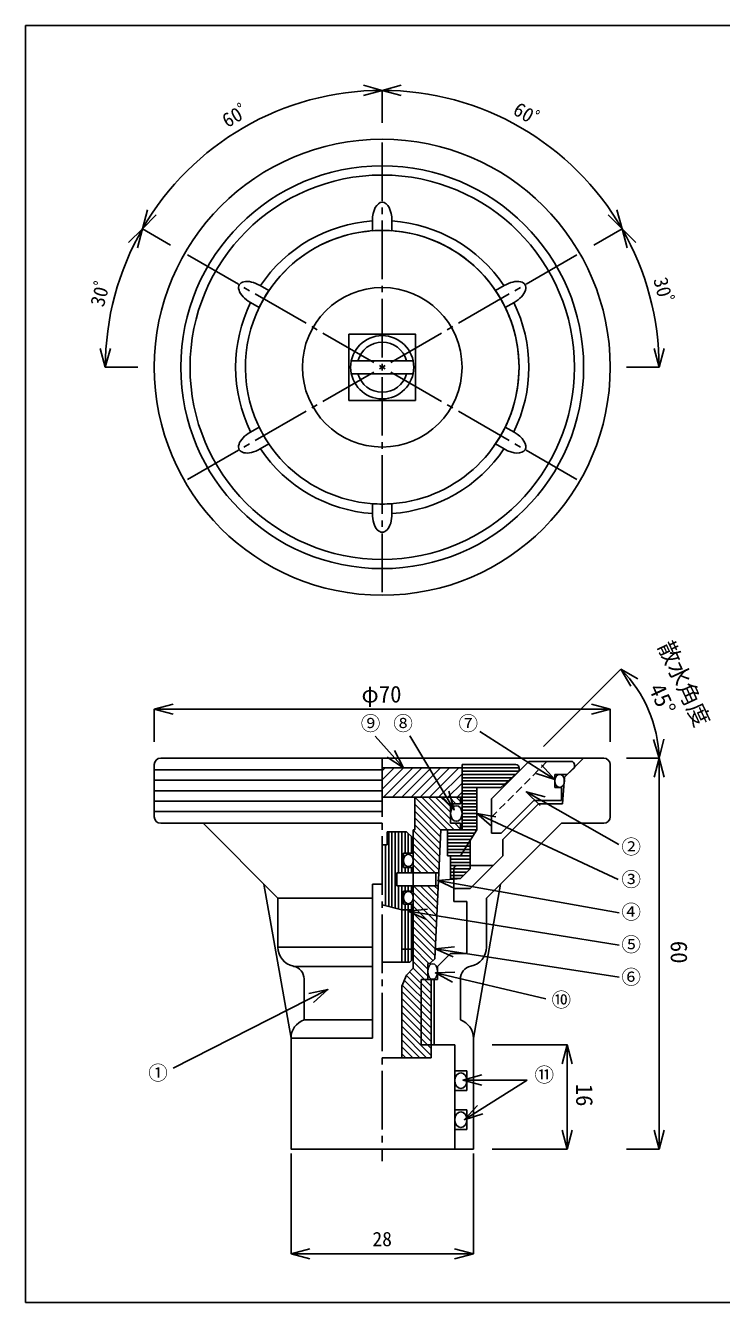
# Model space of a CAD drawing. Units: millimetres on the paper. Extents: x -588 to 140, y -97 to 211.
# Drawn here: x -139.9 to -33.1, y -96.9 to 99.1 of the extents above; entities that cross this region are included whole.
import ezdxf
from ezdxf.enums import TextEntityAlignment as Align

# ---------------------------------------------------------------- set-up
doc = ezdxf.new("R2010")
doc.units = ezdxf.units.MM
doc.linetypes.add('CHAIN2', pattern=[12, 9, -1, 1, -1])
doc.linetypes.add('DASHED1', pattern=[1.8, 1.2, -0.6])
doc.layers.add('0-0_図面枠', color=7, linetype='Continuous')
doc.layers.add('0-1_ノズル', color=4, linetype='Continuous')
doc.styles.add('ＭＳ ゴシック', font='')
doc.styles.get('ＭＳ ゴシック').set_extended_font_data('MS Gothic')

msp = doc.modelspace()

# ---------------------------------------------------------------- linework, layer by layer
at = {"layer": '0-0_図面枠', "color": 5}
msp.add_line((-139.949, 99.1), (140.051, 99.1), dxfattribs=at)
msp.add_lwpolyline([(-139.949, 99.1), (-139.949, -96.9), (140.051, -96.9), (140.051, 99.1)], dxfattribs=at)
at = {"layer": '0-1_ノズル'}
for p, q in [((-85.202, 89.151), (-88.099, 89.928)), ((-85.202, 89.151), (-88.099, 88.375)), ((-85.202, 89.151), (-82.304, 89.928)), ((-85.202, 89.151), (-82.304, 88.375)), ((-85.202, 84.151), (-85.202, 89.151)), ((-85.202, 84.151), (-85.202, 89.151)), ((-122.008, 67.901), (-121.231, 70.799)), ((-48.395, 67.901), (-49.172, 70.799)), ((-122.008, 67.901), (-119.886, 70.023)), ((-48.395, 67.901), (-50.517, 70.023)), ((-122.008, 67.901), (-124.129, 65.78)), ((-122.008, 67.901), (-122.784, 65.003)), ((-117.677, 65.401), (-122.008, 67.901)), ((-117.677, 65.401), (-122.008, 67.901)), ((-52.726, 65.401), (-48.395, 67.901)), ((-52.726, 65.401), (-48.395, 67.901)), ((-48.395, 67.901), (-46.274, 65.78)), ((-48.395, 67.901), (-47.619, 65.003)), ((-127.702, 46.651), (-128.478, 49.549)), ((-127.702, 46.651), (-126.925, 49.549)), ((-42.702, 46.651), (-43.478, 49.549)), ((-42.702, 46.651), (-41.925, 49.549)), ((-80.456, 47.651), (-89.947, 47.651)), ((-122.702, 46.651), (-127.702, 46.651)), ((-80.456, 45.651), (-89.947, 45.651)), ((-47.702, 46.651), (-42.702, 46.651)), ((-60.434, -11.581), (-48.555, 0.298)), ((-48.555, 0.298), (-45.957, -1.202)), ((-48.555, 0.298), (-47.055, -2.3)), ((-120.202, -5.849), (-117.304, -5.072)), ((-120.202, -5.849), (-50.202, -5.849)), ((-120.202, -5.849), (-117.304, -6.625)), ((-120.202, -5.849), (-120.202, -10.849)), ((-50.202, -5.849), (-53.099, -5.072)), ((-50.202, -5.849), (-53.099, -6.625)), ((-50.202, -5.849), (-50.202, -10.849)), ((-42.702, -13.349), (-43.55, -10.471)), ((-42.702, -13.349), (-41.998, -10.433)), ((-81.937, -14.849), (-83.299, -12.176)), ((-42.702, -13.349), (-47.702, -13.349)), ((-42.702, -13.349), (-43.478, -16.247)), ((-42.702, -73.349), (-42.702, -13.349)), ((-42.702, -13.349), (-41.925, -16.247)), ((-64.202, -14.849), (-72.952, -14.849)), ((-64.202, -15.349), (-72.952, -15.349)), ((-58.703, -16.603), (-60.729, -14.391)), ((-64.757, -15.849), (-72.952, -15.849)), ((-65.312, -16.349), (-72.952, -16.349)), ((-65.867, -16.849), (-72.952, -16.849)), ((-66.423, -17.349), (-72.952, -17.349)), ((-74.18, -21.31), (-74.995, -18.423)), ((-70.702, -17.849), (-72.952, -17.849)), ((-70.702, -18.349), (-72.952, -18.349)), ((-70.702, -18.849), (-72.952, -18.849)), ((-70.702, -19.349), (-72.952, -19.349)), ((-63.101, -18.514), (-60.966, -20.621)), ((-70.702, -19.849), (-72.952, -19.849)), ((-70.702, -20.349), (-72.952, -20.349)), ((-70.702, -20.849), (-72.952, -20.849)), ((-70.702, -21.349), (-72.952, -21.349)), ((-70.702, -21.849), (-72.952, -21.849)), ((-70.702, -22.349), (-72.952, -22.349)), ((-70.702, -22.849), (-72.952, -22.849)), ((-70.702, -23.349), (-72.952, -23.349)), ((-70.702, -21.849), (-68.404, -23.778)), ((-84.202, -24.649), (-84.202, -36.113)), ((-83.702, -24.649), (-83.702, -36.247)), ((-83.202, -24.649), (-83.202, -36.381)), ((-82.702, -24.649), (-82.702, -30.949)), ((-82.202, -24.649), (-82.202, -30.949)), ((-81.702, -24.649), (-81.702, -27.949)), ((-81.202, -24.899), (-81.202, -27.949)), ((-80.702, -25.399), (-80.702, -27.949)), ((-71.014, -24.849), (-75.202, -24.849)), ((-71.327, -25.349), (-75.202, -25.349)), ((-70.702, -23.849), (-72.952, -23.849)), ((-70.702, -24.349), (-72.952, -24.349)), ((-84.702, -26.649), (-84.702, -35.979)), ((-71.639, -25.849), (-75.202, -25.849)), ((-71.702, -26.349), (-75.202, -26.349)), ((-71.702, -26.849), (-75.202, -26.849)), ((-71.702, -27.349), (-75.202, -27.349)), ((-71.702, -27.849), (-75.202, -27.849)), ((-71.702, -28.349), (-75.202, -28.349)), ((-71.702, -28.849), (-74.702, -28.849)), ((-71.702, -29.349), (-74.702, -29.349)), ((-81.702, -30.149), (-81.702, -30.949)), ((-81.202, -30.149), (-81.202, -30.949)), ((-80.702, -30.149), (-80.702, -30.949)), ((-73.702, -29.849), (-74.702, -29.849)), ((-71.702, -30.349), (-74.702, -30.349)), ((-72.202, -30.849), (-74.702, -30.849)), ((-72.702, -31.349), (-74.702, -31.349)), ((-82.702, -32.949), (-82.702, -36.515)), ((-82.202, -32.949), (-82.202, -36.649)), ((-81.702, -32.949), (-81.702, -33.749)), ((-81.202, -32.949), (-81.202, -33.749)), ((-80.702, -32.949), (-80.702, -33.749)), ((-76.669, -32.123), (-73.952, -33.394)), ((-81.702, -35.749), (-81.702, -44.649)), ((-81.239, -36.818), (-78.503, -38.049)), ((-81.202, -35.749), (-81.202, -44.649)), ((-80.702, -35.749), (-80.702, -44.399)), ((-77.072, -42.631), (-74.325, -43.837)), ((-77.032, -46.316), (-74.389, -47.735)), ((-93.524, -48.868), (-96.459, -49.487)), ((-56.822, -57.349), (-68.322, -57.349)), ((-56.822, -57.349), (-56.045, -60.247)), ((-72.821, -62.754), (-69.923, -61.978)), ((-72.821, -62.754), (-69.923, -63.531)), ((-72.821, -62.754), (-62.959, -62.754)), ((-62.959, -62.754), (-72.612, -68.862)), ((-72.612, -68.862), (-70.579, -66.656)), ((-72.612, -68.862), (-69.748, -67.969)), ((-56.822, -73.349), (-57.598, -70.451)), ((-56.822, -73.349), (-56.045, -70.451)), ((-42.702, -73.349), (-43.478, -70.451)), ((-42.702, -73.349), (-41.925, -70.451)), ((-99.202, -89.42), (-99.202, -74.046)), ((-71.202, -89.42), (-71.202, -74.046)), ((-56.822, -73.349), (-68.322, -73.349)), ((-42.702, -73.349), (-47.702, -73.349)), ((-99.202, -89.42), (-96.304, -88.643)), ((-99.202, -89.42), (-71.202, -89.42)), ((-99.202, -89.42), (-96.304, -90.196)), ((-71.202, -89.42), (-74.099, -88.643)), ((-71.202, -89.42), (-74.099, -90.196))]:
    msp.add_line(p, q, dxfattribs=at)
at = {"layer": '0-1_ノズル', "color": 7, "linetype": 'CHAIN2'}
for p, q in [((-85.202, 12.151), (-85.202, 81.651)), ((-55.324, 29.401), (-115.512, 64.151)), ((-115.079, 29.401), (-54.891, 64.151)), ((-85.202, -13.349), (-85.202, -75.19))]:
    msp.add_line(p, q, dxfattribs=at)
at = {"layer": '0-1_ノズル', "color": 7}
for p, q in [((-86.702, 67.598), (-86.702, 69.151)), ((-83.702, 67.598), (-83.702, 69.151)), ((-102.592, 58.423), (-103.937, 59.2)), ((-67.811, 58.423), (-66.466, 59.2)), ((-104.092, 55.825), (-105.437, 56.602)), ((-66.311, 55.825), (-64.966, 56.602)), ((-47.702, 46.651), (-42.702, 46.651)), ((-104.092, 37.477), (-105.437, 36.7)), ((-66.311, 37.477), (-64.966, 36.7)), ((-102.592, 34.879), (-103.937, 34.102)), ((-67.811, 34.879), (-66.466, 34.102)), ((-86.702, 25.705), (-86.702, 24.151)), ((-83.702, 25.705), (-83.702, 24.151)), ((-85.202, -15.149), (-120.202, -15.149)), ((-85.202, -16.749), (-120.202, -16.749)), ((-85.202, -18.349), (-120.202, -18.349)), ((-80.202, -19.349), (-75.202, -24.349)), ((-79.141, -19.349), (-74.141, -24.349)), ((-78.08, -19.349), (-74.702, -22.727)), ((-77.02, -19.349), (-74.692, -21.676)), ((-75.959, -19.349), (-74.702, -20.606)), ((-74.898, -19.349), (-73.898, -20.349)), ((-73.838, -19.349), (-73.202, -19.985)), ((-85.202, -19.949), (-120.202, -19.949)), ((-85.202, -21.549), (-120.202, -21.549)), ((-80.202, -20.409), (-76.204, -24.407)), ((-80.202, -21.47), (-76.252, -25.419)), ((-80.202, -22.531), (-76.301, -26.432)), ((-74.08, -23.349), (-73.202, -24.227)), ((-80.452, -24.402), (-76.397, -28.456)), ((-80.452, -25.463), (-76.445, -29.469)), ((-80.202, -23.591), (-76.349, -27.444)), ((-80.452, -26.523), (-76.494, -30.481)), ((-80.452, -27.584), (-77.087, -30.949)), ((-80.452, -28.645), (-78.147, -30.949)), ((-80.452, -29.705), (-79.208, -30.949)), ((-80.452, -30.766), (-80.269, -30.949)), ((-76.516, -30.949), (-80.452, -30.949)), ((-76.952, -32.949), (-76.952, -30.949)), ((-76.611, -32.949), (-80.452, -32.949)), ((-80.39, -32.949), (-76.783, -36.556)), ((-79.329, -32.949), (-76.735, -35.544)), ((-78.269, -32.949), (-76.686, -34.531)), ((-77.208, -32.949), (-76.638, -33.519)), ((-80.452, -33.948), (-76.831, -37.569)), ((-80.452, -35.009), (-76.879, -38.581)), ((-80.452, -36.069), (-76.927, -39.593)), ((-80.452, -37.13), (-76.976, -40.606)), ((-80.452, -38.191), (-77.024, -41.618)), ((-80.452, -39.251), (-77.072, -42.631)), ((-80.452, -40.312), (-77.12, -43.643)), ((-80.452, -41.373), (-77.411, -44.413)), ((-80.452, -42.433), (-78.036, -44.849)), ((-80.452, -43.494), (-78.202, -45.744)), ((-80.452, -44.555), (-78.202, -46.805)), ((-81.51, -46.678), (-77.702, -50.487)), ((-80.99, -46.137), (-77.702, -49.426)), ((-80.46, -45.607), (-77.702, -48.365)), ((-82.131, -48.178), (-77.702, -52.608)), ((-81.82, -47.428), (-77.702, -51.547)), ((-82.202, -49.169), (-77.702, -53.669)), ((-82.202, -50.229), (-77.702, -54.729)), ((-82.202, -51.29), (-77.702, -55.79)), ((-82.202, -52.351), (-77.702, -56.851)), ((-82.202, -53.411), (-77.702, -57.911)), ((-82.202, -54.472), (-77.702, -58.972)), ((-82.202, -55.533), (-78.385, -59.349)), ((-82.202, -56.593), (-79.446, -59.349)), ((-82.202, -57.654), (-80.507, -59.349)), ((-82.202, -58.715), (-81.567, -59.349))]:
    msp.add_line(p, q, dxfattribs=at)
at = {"layer": '0-1_ノズル', "color": 3}
for p, q in [((-90.302, 51.751), (-90.302, 41.551)), ((-90.302, 41.551), (-80.102, 41.551)), ((-119.202, -13.349), (-85.202, -13.349)), ((-51.202, -13.349), (-85.202, -13.349)), ((-120.202, -14.349), (-120.202, -22.349)), ((-64.702, -14.349), (-72.952, -14.349)), ((-72.952, -14.349), (-72.952, -24.349)), ((-68.452, -19.599), (-62.702, -13.849)), ((-56.202, -13.849), (-62.702, -13.849)), ((-55.702, -14.849), (-56.812, -15.849)), ((-55.702, -14.349), (-55.702, -14.849)), ((-50.202, -22.349), (-50.202, -14.349)), ((-58.702, -15.849), (-58.702, -17.849)), ((-58.702, -15.849), (-56.812, -15.849)), ((-73.702, -19.349), (-85.202, -19.349)), ((-80.202, -19.349), (-80.202, -24.349)), ((-73.702, -19.349), (-73.202, -19.349)), ((-73.202, -20.349), (-73.202, -19.349)), ((-70.702, -17.849), (-70.702, -24.349)), ((-68.452, -19.599), (-68.452, -24.849)), ((-58.702, -17.849), (-57.702, -17.849)), ((-57.702, -17.849), (-57.702, -19.849)), ((-74.702, -20.349), (-74.702, -23.349)), ((-73.202, -20.349), (-74.702, -20.349)), ((-66.952, -24.849), (-61.952, -19.849)), ((-57.702, -19.849), (-61.952, -19.849)), ((-60.202, -19.849), (-57.702, -19.849)), ((-119.202, -23.349), (-112.702, -23.349)), ((-112.702, -23.349), (-85.202, -23.349)), ((-73.202, -23.349), (-74.702, -23.349)), ((-73.202, -23.349), (-73.202, -24.349)), ((-69.202, -34.849), (-57.702, -23.349)), ((-57.702, -23.349), (-51.202, -23.349)), ((-84.452, -24.649), (-84.452, -26.649)), ((-81.452, -24.649), (-84.452, -24.649)), ((-81.452, -24.649), (-80.452, -25.649)), ((-80.202, -24.349), (-80.452, -24.349)), ((-76.202, -24.349), (-77.145, -44.159)), ((-73.202, -24.349), (-76.202, -24.349)), ((-75.202, -24.349), (-75.202, -28.349)), ((-75.202, -24.349), (-72.952, -24.349)), ((-73.202, -28.349), (-70.702, -24.349)), ((-68.452, -24.849), (-66.952, -24.849)), ((-84.452, -26.649), (-85.202, -26.649)), ((-80.452, -25.649), (-80.452, -27.949)), ((-71.702, -25.949), (-71.702, -30.349)), ((-66.702, -25.849), (-66.702, -28.349)), ((-81.952, -27.949), (-81.952, -30.149)), ((-81.952, -27.949), (-80.452, -27.949)), ((-75.202, -28.349), (-73.202, -28.349)), ((-71.702, -33.349), (-66.702, -28.349)), ((-82.952, -30.949), (-82.952, -32.949)), ((-82.952, -30.949), (-80.452, -30.949)), ((-81.952, -30.149), (-80.452, -30.149)), ((-80.452, -30.149), (-80.452, -30.949)), ((-74.202, -30.349), (-74.202, -33.349)), ((-68.202, -29.849), (-73.702, -29.849)), ((-86.702, -32.674), (-86.702, -56.349)), ((-86.702, -32.674), (-85.202, -32.674)), ((-82.952, -32.949), (-80.452, -32.949)), ((-80.452, -33.749), (-80.452, -32.949)), ((-71.202, -56.349), (-67.027, -32.674)), ((-101.202, -34.849), (-86.702, -34.849)), ((-81.952, -33.749), (-81.952, -35.749)), ((-81.952, -33.749), (-80.452, -33.749)), ((-74.202, -33.349), (-74.202, -35.349)), ((-74.202, -33.349), (-71.702, -33.349)), ((-69.202, -42.349), (-69.202, -34.849)), ((-82.202, -36.649), (-85.202, -35.845)), ((-82.202, -36.649), (-80.452, -36.649)), ((-82.202, -36.649), (-82.202, -44.649)), ((-81.952, -35.749), (-80.452, -35.749)), ((-80.452, -44.149), (-80.452, -35.749)), ((-74.202, -35.349), (-72.202, -35.349)), ((-72.202, -35.349), (-72.202, -43.349)), ((-101.202, -42.349), (-86.702, -42.349)), ((-82.202, -42.649), (-80.452, -42.649)), ((-80.952, -44.649), (-85.202, -44.649)), ((-80.952, -44.649), (-80.452, -44.149)), ((-77.869, -44.849), (-78.202, -44.849)), ((-77.869, -44.849), (-77.145, -44.159)), ((-86.702, -45.349), (-98.802, -45.349)), ((-82.202, -48.349), (-81.494, -46.642)), ((-81.494, -46.642), (-80.452, -45.599)), ((-76.702, -45.349), (-76.702, -47.349)), ((-97.202, -47.248), (-97.202, -53.52)), ((-82.202, -48.349), (-82.202, -59.349)), ((-79.202, -47.349), (-79.202, -57.349)), ((-76.702, -47.349), (-79.202, -47.349)), ((-77.702, -47.349), (-77.702, -59.349)), ((-77.202, -47.349), (-77.202, -57.349)), ((-73.202, -47.248), (-73.202, -53.52)), ((-97.202, -53.52), (-86.702, -53.52)), ((-71.202, -73.349), (-71.202, -56.349)), ((-79.202, -57.349), (-74.052, -57.349)), ((-74.052, -57.349), (-74.052, -73.349)), ((-82.202, -59.349), (-85.202, -59.349)), ((-82.202, -59.349), (-77.702, -59.349)), ((-74.052, -61.349), (-72.202, -61.349)), ((-72.202, -61.349), (-72.202, -64.349)), ((-74.052, -64.349), (-74.052, -67.349)), ((-72.202, -64.349), (-74.052, -64.349)), ((-74.052, -67.349), (-72.202, -67.349)), ((-72.202, -67.349), (-72.202, -70.349)), ((-72.202, -70.349), (-74.052, -70.349))]:
    msp.add_line(p, q, dxfattribs=at)
at = {"layer": '0-1_ノズル', "color": 2}
for p, q in [((-72.952, -14.849), (-85.202, -14.849)), ((-81.937, -14.849), (-85.202, -18.114)), ((-83.351, -14.849), (-85.202, -16.699)), ((-84.765, -14.849), (-85.202, -15.285)), ((-80.523, -14.849), (-85.023, -19.349)), ((-79.108, -14.849), (-83.608, -19.349)), ((-77.694, -14.849), (-82.194, -19.349)), ((-76.28, -14.849), (-80.78, -19.349)), ((-74.866, -14.849), (-79.366, -19.349)), ((-73.452, -14.849), (-77.952, -19.349)), ((-72.952, -15.763), (-76.537, -19.349)), ((-72.952, -17.177), (-75.123, -19.349)), ((-72.952, -18.591), (-73.705, -19.345)), ((-73.202, -19.349), (-72.952, -19.349))]:
    msp.add_line(p, q, dxfattribs=at)
at = {"layer": '0-1_ノズル', "color": 7, "linetype": 'DASHED1'}
msp.add_line((-68.452, -22.427), (-59.873, -13.849), dxfattribs=at)
at = {"layer": '0-1_ノズル', "color": 3}
for points in [[(-90.302, 51.751), (-80.102, 51.751), (-80.102, 41.551)], [(-54.287, -13.349), (-57.202, -16.264), (-57.552, -20.349)], [(-64.202, -14.849), (-64.202, -15.349), (-66.978, -17.849), (-70.702, -17.849)], [(-66.702, -25.849), (-61.202, -20.349), (-57.552, -20.349)], [(-101.202, -42.349), (-101.202, -34.849), (-112.702, -23.349)], [(-80.452, -45.599), (-80.452, -45.345), (-80.452, -24.349)], [(-74.702, -28.349), (-74.702, -31.849), (-73.202, -31.849), (-71.702, -30.349)], [(-86.702, -56.349), (-99.202, -56.349), (-103.376, -32.674)], [(-78.202, -44.849), (-78.202, -47.349), (-77.702, -47.349)], [(-72.202, -43.349), (-74.702, -43.349), (-76.702, -45.349)], [(-99.202, -56.349), (-99.202, -73.349), (-71.202, -73.349)]]:
    msp.add_lwpolyline(points, dxfattribs=at)
at = {"layer": '0-1_ノズル'}
for points in [[(-70.198, -9.272), (-58.703, -16.603), (-61.564, -15.7)], [(-86.308, -9.996), (-81.937, -14.849), (-84.453, -13.215)], [(-80.968, -9.906), (-74.18, -21.31), (-76.329, -19.217)], [(-48.897, -26.59), (-63.101, -18.514), (-60.198, -19.271)], [(-48.969, -31.997), (-70.702, -21.849), (-67.747, -22.371)], [(-48.811, -37.069), (-76.669, -32.123), (-73.68, -31.865)], [(-48.811, -42.077), (-81.239, -36.818), (-78.254, -36.516)], [(-48.856, -46.95), (-77.072, -42.631), (-74.09, -42.302)], [(-60.089, -50.299), (-77.032, -46.316), (-74.033, -46.223)], [(-117.266, -60.921), (-93.524, -48.868), (-95.756, -50.872)], [(-56.822, -73.349), (-56.822, -57.349), (-57.598, -60.247)]]:
    msp.add_lwpolyline(points, dxfattribs=at)
at = {"layer": '0-1_ノズル', "color": 3}
for radius in [35, 30.915, 29.5, 12.25]:
    msp.add_circle((-85.202, 46.651), radius, dxfattribs=at)
at = {"layer": '0-1_ノズル'}
msp.add_circle((-85.202, 46.651), 4.85, dxfattribs=at)
for centre, radius, start, end in [((-85.202, 46.651), 42.5, 90, 150), ((-85.202, 46.651), 42.5, 30, 90), ((-85.202, 46.651), 42.5, 150, 180), ((-85.202, 46.651), 42.5, 360, 30), ((-85.202, 46.651), 3.85, 15.05465, 164.94535), ((-85.202, 46.651), 3.85, 195.05465, 344.94535), ((-62.702, -13.849), 20.006, 1.4321, 45), ((-62.702, -13.849), 20.006, 1.4321, 45)]:
    msp.add_arc(centre, radius, start, end, dxfattribs=at)
at = {"layer": '0-1_ノズル', "color": 3}
for centre, radius, start, end in [((-85.202, 46.651), 22.5, 93.82255, 146.17745), ((-85.202, 46.651), 22.5, 33.82255, 86.17745), ((-85.202, 46.651), 21, 95.46502, 204.53498), ((-85.202, 46.651), 21, 204.53498, 155.46502), ((-85.202, 46.651), 21, 85.90396, 94.09604), ((-85.202, 46.651), 21, 35.46502, 84.53498), ((-85.202, 46.651), 21, 324.53498, 35.46502), ((-85.202, 46.651), 21, 145.90396, 154.09604), ((-85.202, 46.651), 21, 25.90396, 34.09604), ((-85.202, 46.651), 22.5, 153.82255, 206.17745), ((-85.202, 46.651), 22.5, 333.82255, 26.17745), ((-85.202, 46.651), 21, 205.90396, 214.09604), ((-85.202, 46.651), 21, 325.90396, 334.09604), ((-85.202, 46.651), 22.5, 213.82255, 266.17745), ((-85.202, 46.651), 22.5, 273.82255, 326.17745), ((-85.202, 46.651), 21, 265.90396, 274.09604), ((-119.202, -14.349), 1, 90, 180), ((-119.202, -14.349), 1, 90, 180), ((-119.202, -14.349), 1, 90, 180), ((-51.202, -14.349), 1, 0, 90), ((-64.702, -14.849), 0.5, 0, 90), ((-56.202, -14.349), 0.5, 0, 90), ((-119.202, -22.349), 1, 180, 270), ((-51.202, -22.349), 1, 270, 0), ((-73.702, -30.349), 0.5, 90, 180), ((-98.202, -42.349), 3, 180, 258.46304), ((-72.202, -42.349), 3, 281.53696, 0), ((-99.202, -47.248), 2, 0, 78.46304), ((-71.202, -47.248), 2, 101.53696, 180), ((-96.202, -56.349), 3, 109.47122, 180), ((-74.202, -56.349), 3, 0, 70.52878)]:
    msp.add_arc(centre, radius, start, end, dxfattribs=at)
at = {"layer": '0-1_ノズル', "color": 7}
for centre, major_axis, start_param, end_param in [((-85.202, 69.151), (0, 2.828), 4.712389, 7.8539816), ((-104.687, 57.901), (2.449, -1.414), 1.5707963, 4.712389), ((-65.716, 57.901), (-2.449, -1.414), 1.5707963, 4.712389), ((-104.687, 35.401), (2.449, 1.414), 1.5707963, 4.712389), ((-65.716, 35.401), (2.449, -1.414), 4.712389, 7.8539816), ((-85.202, 24.151), (0, 2.828), 1.5707963, 4.712389)]:
    msp.add_ellipse(centre, major_axis=major_axis, ratio=0.53042, start_param=start_param, end_param=end_param, dxfattribs=at)
for centre, major_axis, ratio in [((-57.952, -16.849), (0, 1), 0.75), ((-73.827, -21.849), (0, 1.2), 0.7292), ((-81.202, -29.049), (0, 0.95), 0.7895), ((-81.202, -34.749), (0, 0.95), 0.7895), ((-77.452, -46.099), (0, 1.2), 0.625), ((-73.127, -62.849), (0, 1.2), 0.770833), ((-73.127, -68.849), (0, 1.2), 0.770833)]:
    msp.add_ellipse(centre, major_axis=major_axis, ratio=ratio, dxfattribs=at)

# ---------------------------------------------------------------- texts
at = {"layer": '0-1_ノズル', "color": 7, "style": 'ＭＳ ゴシック'}
for s, height, rotation, p in [('60ﾟ', 2.199, 30, (-108.65, 82.765)), ('60ﾟ', 2.199, 330, (-65.65, 85.015)), ('30ﾟ', 2.199, 75, (-127.319, 55.607)), ('30ﾟ', 2.199, 285, (-44.249, 59.954)), ('散水角度', 2.566, 295, (-43.667, 3.566)), ('45°', 2.566, 295, (-45.074, -2.961)), ('60', 2.566, 270, (-41.684, -41.388)), ('16', 2.566, 270, (-56.201, -63.325))]:
    msp.add_text(s, height=height, rotation=rotation, dxfattribs=at).set_placement(p, align=Align.BOTTOM_LEFT)
for s, height, p in [('φ70', 2.566, (-88.384, -5.585)), ('⑨', 2.199, (-88.493, -9.772)), ('⑧', 2.199, (-83.493, -9.772)), ('⑦', 2.199, (-73.493, -9.772)), ('②', 2.199, (-48.488, -28.712)), ('③', 2.199, (-48.488, -33.712)), ('④', 2.199, (-48.488, -38.712)), ('⑤', 2.199, (-48.488, -43.712)), ('⑥', 2.199, (-48.488, -48.712)), ('⑩', 2.199, (-59.213, -52.198)), ('①', 2.199, (-121.114, -63.412)), ('⑪', 2.199, (-61.826, -63.712)), ('28', 2.199, (-86.702, -88.92))]:
    msp.add_text(s, height=height, dxfattribs=at).set_placement(p, align=Align.BOTTOM_LEFT)

doc.saveas('drawing.dxf')
